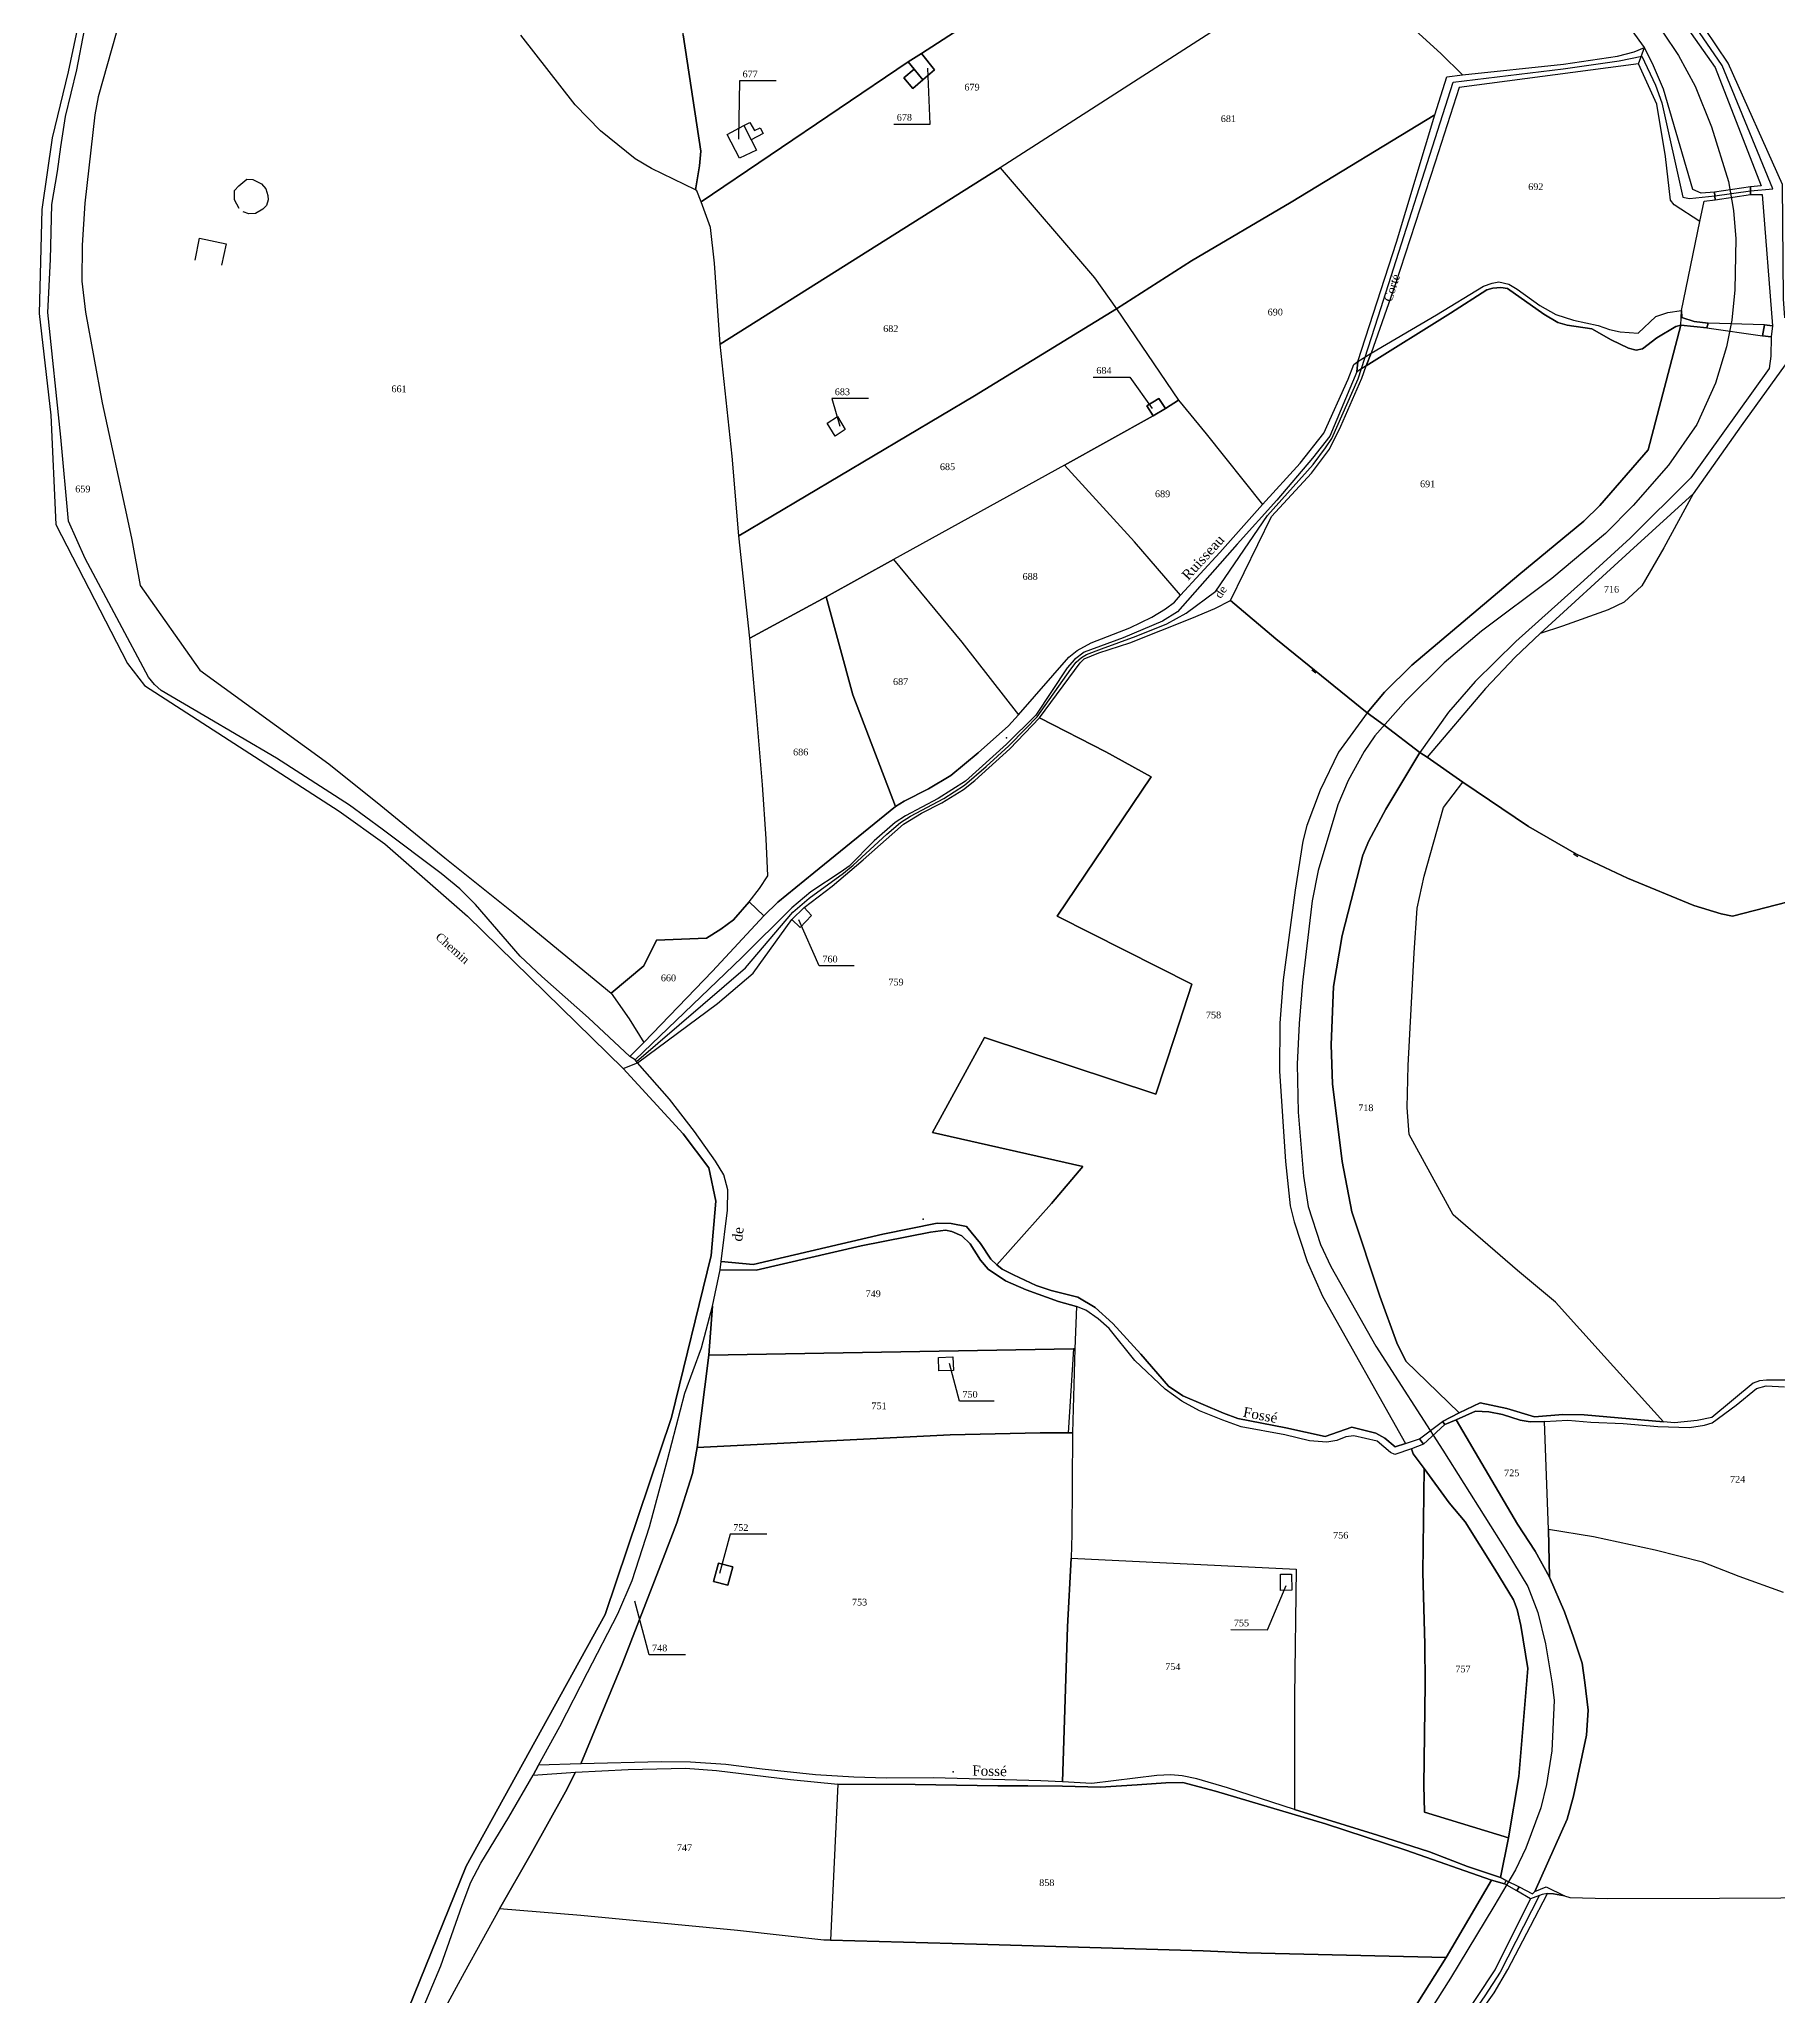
# Model space of a CAD drawing. Extents: x 1206804 to 1210977, y 6152742 to 6157901.
# Drawn here: x 1209004 to 1209522, y 6154469 to 6155052 of the extents above; entities that cross this region are included whole.
import ezdxf

# ---------------------------------------------------------------- set-up
doc = ezdxf.new("R2010")
doc.units = 0
doc.linetypes.add('CONTINU', pattern=[0])
doc.layers.get('0').update_dxf_attribs({"linetype": 'CONTINU'})
for name, color, linetype in [('1FLECHEFL', 7, 'CONTINU'), ('1LIEUDIT', 7, 'CONTINU'), ('1PARCELLE', 7, 'CONTINU'), ('1SUBDSECT', 7, 'CONTINU'), ('1TRONFLUV', 7, 'CONTINU'), ('1TROUPARCELLE', 7, 'CONTINU'), ('1ZONCOMM', 7, 'CONTINU'), ('3BATIDUR', 7, 'CONTINU'), ('3CHEMIN', 7, 'CONTINU'), ('3FISCLINE', 7, 'CONTINUOUS'), ('3FLECHEPAR', 7, 'CONTINU'), ('3MURNONMI', 7, 'CONTINU'), ('3PARCELLETEX', 7, 'CONTINU'), ('3PONT', 7, 'CONTINU'), ('3SNCF', 7, 'CONTINU'), ('3TRONFLUVTEX', 7, 'CONTINU'), ('3ZONCOMMTEX', 7, 'CONTINU')]:
    doc.layers.add(name, color=color, linetype=linetype)
doc.styles.get("Standard").update_dxf_attribs({"font": 'Times New Roman'})

# ---------------------------------------------------------------- blocks, each defined once
blk = doc.blocks.new('FLECHRU1')
blk.add_point((0, 0))
blk = doc.blocks.new('MURNOMI')
blk.add_line((-0.75, 0.5), (0.75, 0.5))

msp = doc.modelspace()

# ---------------------------------------------------------------- linework, layer by layer
at = {"layer": '1LIEUDIT'}
for points in [[(1209018.06, 6155068.5), (1209012.64, 6155042.66), (1209007.85, 6155022.99), (1209004.76, 6155001.64), (1209003.98, 6154970.65), (1209007.49, 6154940.34), (1209008.96, 6154907.77), (1209030.31, 6154866.31), (1209035.33, 6154859.81), (1209093.4, 6154822.3), (1209106.94, 6154812.55), (1209131.62, 6154791.03), (1209178.01, 6154745.6), (1209182.3, 6154747.34), (1209206.16, 6154765), (1209216.77, 6154774), (1209228.31, 6154790.03), (1209231.94, 6154793.58), (1209240.32, 6154799.94), (1209249.53, 6154807.78), (1209261.5, 6154818.48), (1209266.87, 6154821.68), (1209272.97, 6154824.76), (1209279.38, 6154828.74), (1209282.83, 6154831.48), (1209293.2, 6154840.86), (1209302.04, 6154850.11), (1209314.17, 6154866.58), (1209315.36, 6154867.73), (1209319.78, 6154869.53), (1209328.93, 6154872.52), (1209347.48, 6154879.89), (1209354.27, 6154882.7), (1209359.02, 6154885.13), (1209372.52, 6154873.66), (1209399.69, 6154851.68), (1209404.91, 6154857.84), (1209413.03, 6154865.89), (1209444.86, 6154892.78), (1209464.23, 6154908.81), (1209469.06, 6154913.44), (1209483.43, 6154930.02), (1209493.12, 6154967.15), (1209493.34, 6154971.51), (1209498.86, 6154998.04), (1209491.2, 6155003.03), (1209490.1, 6155004.48), (1209488.55, 6155017.46), (1209485.98, 6155033.02), (1209480.56, 6155045.07), (1209480.56, 6155045.07), (1209482.35, 6155049.9), (1209478.68, 6155055.02)], [(1209544.83, 6154800.39), (1209508.6, 6154791.02), (1209505.22, 6154791.69), (1209497.04, 6154794.19), (1209477.26, 6154802.31), (1209462.09, 6154809.53), (1209447.8, 6154817.73), (1209428.17, 6154830.94), (1209417.62, 6154838.41), (1209415.39, 6154839.77), (1209415.39, 6154839.77), (1209404.75, 6154847.93), (1209399.69, 6154851.68), (1209404.91, 6154857.84), (1209413.03, 6154865.89), (1209444.86, 6154892.78), (1209464.23, 6154908.81), (1209469.06, 6154913.44), (1209483.43, 6154930.02), (1209493.12, 6154967.15), (1209493.34, 6154971.51), (1209498.86, 6154998.04), (1209491.2, 6155003.03), (1209490.1, 6155004.48), (1209488.55, 6155017.46), (1209485.98, 6155033.02), (1209480.56, 6155045.07), (1209482.35, 6155049.9), (1209478.68, 6155055.02)], [(1209113.96, 6154465.11), (1209131.2, 6154507.91), (1209172.62, 6154582.86), (1209192.4, 6154641.61), (1209204.18, 6154689.92), (1209205.62, 6154706.04), (1209203.54, 6154715.98), (1209195.87, 6154726.11), (1209178.01, 6154745.6), (1209182.3, 6154747.34), (1209206.16, 6154765), (1209216.77, 6154774), (1209228.31, 6154790.03), (1209231.94, 6154793.58), (1209240.32, 6154799.94), (1209249.53, 6154807.78), (1209261.5, 6154818.48), (1209266.87, 6154821.68), (1209272.97, 6154824.76), (1209279.38, 6154828.74), (1209282.83, 6154831.48), (1209293.2, 6154840.86), (1209302.04, 6154850.11), (1209314.17, 6154866.58), (1209315.36, 6154867.73), (1209319.78, 6154869.53), (1209328.93, 6154872.52), (1209347.48, 6154879.89), (1209354.27, 6154882.7), (1209359.02, 6154885.13), (1209372.52, 6154873.66), (1209399.69, 6154851.68), (1209404.75, 6154847.93), (1209415.39, 6154839.77), (1209415.39, 6154839.77), (1209417.62, 6154838.41), (1209428.17, 6154830.94), (1209447.8, 6154817.73), (1209462.09, 6154809.53), (1209477.26, 6154802.31), (1209497.04, 6154794.19), (1209505.22, 6154791.69), (1209508.6, 6154791.02), (1209544.83, 6154800.39)]]:
    msp.add_lwpolyline(points, dxfattribs=at)
at = {"layer": '1PARCELLE'}
for points in [[(1209199.92, 6155007.23), (1209199.56, 6155007.49), (1209200.71, 6155014.65), (1209201.14, 6155019.08), (1209195.86, 6155053.69), (1209200.44, 6155118.77), (1209202.66, 6155132.6), (1209256.72, 6155133.69), (1209273.68, 6155134.66), (1209293.01, 6155140.88), (1209315.84, 6155148.31), (1209339.88, 6155155.59), (1209357.26, 6155160.99), (1209368.4, 6155135.35), (1209378.05, 6155121.53), (1209335.31, 6155093.47), (1209329.09, 6155089.55), (1209310.37, 6155076.38), (1209266.88, 6155048.2), (1209262.94, 6155045.65), (1209201.2, 6155003.94), (1209199.92, 6155007.23)], [(1209482.35, 6155049.9), (1209478.68, 6155055.02), (1209474.75, 6155060.06), (1209439.34, 6155096.87), (1209411.56, 6155057.71), (1209411.93, 6155057), (1209421.67, 6155048.14), (1209428.1, 6155041.8), (1209458.19, 6155045.01), (1209474.28, 6155047.39), (1209479.3, 6155048.66), (1209482.35, 6155049.9)], [(1209206.94, 6154961.49), (1209205.19, 6154985.62), (1209204, 6154996.28), (1209201.2, 6155003.94), (1209262.94, 6155045.65), (1209264.71, 6155043.46), (1209261.63, 6155040.86), (1209264.35, 6155037.71), (1209267.25, 6155040.26), (1209270.75, 6155043.33), (1209266.88, 6155048.2), (1209310.37, 6155076.38), (1209329.09, 6155089.55), (1209335.31, 6155093.47), (1209358.64, 6155057.97), (1209290.38, 6155014.03), (1209206.94, 6154961.49)], [(1209324.97, 6154972.08), (1209347.4, 6154986.33), (1209377.1, 6155003.87), (1209419.89, 6155029.91), (1209423.42, 6155041.22), (1209428.1, 6155041.8), (1209421.67, 6155048.14), (1209411.93, 6155057), (1209411.56, 6155057.71), (1209401.6, 6155085.21), (1209385.97, 6155075.03), (1209358.64, 6155057.97), (1209290.38, 6155014.03), (1209318.47, 6154981.24), (1209324.97, 6154972.08)], [(1209561.19, 6154996.09), (1209557.05, 6154992.5), (1209538.52, 6154989.84), (1209535.03, 6154988), (1209524.11, 6154969.34), (1209523.74, 6154975.02), (1209523.48, 6155009.1), (1209507.3, 6155045.32), (1209500.35, 6155055.61), (1209519.39, 6155060.75), (1209525.52, 6155062.9), (1209545.12, 6155072.44), (1209548.72, 6155073.72), (1209547.79, 6155070.01), (1209547.52, 6155065.92), (1209552.87, 6155047.8), (1209555.31, 6155039.09), (1209556.88, 6155032.31), (1209557.59, 6155026.95), (1209557.29, 6155010.7), (1209557.64, 6155005.93), (1209558.77, 6155000.73), (1209559.86, 6154997.98), (1209561.19, 6154996.09)], [(1209262.94, 6155045.65), (1209266.88, 6155048.2), (1209270.75, 6155043.33), (1209267.25, 6155040.26), (1209264.35, 6155037.71), (1209261.63, 6155040.86), (1209264.71, 6155043.46), (1209262.94, 6155045.65)], [(1209498.86, 6154998.04), (1209491.2, 6155003.03), (1209490.1, 6155004.48), (1209488.55, 6155017.46), (1209485.98, 6155033.02), (1209480.56, 6155045.07), (1209427.1, 6155037.98), (1209420, 6155015.81), (1209408.06, 6154979.22), (1209400.92, 6154958.81), (1209420.39, 6154970.27), (1209434.38, 6154978.77), (1209436.95, 6154979.66), (1209438.93, 6154980.06), (1209441.95, 6154979.38), (1209444.44, 6154977.93), (1209451.13, 6154973.01), (1209455.95, 6154970.34), (1209461.14, 6154968.63), (1209468.58, 6154967.11), (1209471.92, 6154965.88), (1209475.07, 6154965.17), (1209480.43, 6154964.76), (1209485.75, 6154969.73), (1209489.33, 6154971), (1209493.34, 6154971.51), (1209498.86, 6154998.04)], [(1209217.75, 6155019.31), (1209212.67, 6155017), (1209209.01, 6155024.04), (1209213.96, 6155026.72), (1209215.75, 6155027.6), (1209217.18, 6155025.22), (1209218.84, 6155026.04), (1209219.69, 6155024.32), (1209216.15, 6155022.43), (1209217.75, 6155019.31)], [(1209324.97, 6154972.08), (1209343.52, 6154944.87), (1209351.71, 6154934.8), (1209368.56, 6154913.73), (1209379.69, 6154926.07), (1209386.79, 6154934.96), (1209394.06, 6154951.12), (1209395.76, 6154955.43), (1209396.9, 6154956.35), (1209408.4, 6154991.89), (1209419.89, 6155029.91), (1209377.1, 6155003.87), (1209347.4, 6154986.33), (1209324.97, 6154972.08)], [(1209210.47, 6154928.11), (1209206.94, 6154961.49), (1209290.38, 6155014.03), (1209318.47, 6154981.24), (1209324.97, 6154972.08), (1209282.68, 6154946.08), (1209212.48, 6154904.36), (1209210.47, 6154928.11)], [(1209359.02, 6154885.13), (1209371.15, 6154910.15), (1209383.16, 6154923.02), (1209388.44, 6154930.25), (1209391.84, 6154937.06), (1209398.12, 6154951.41), (1209399.41, 6154955.05), (1209424.56, 6154970.8), (1209435.32, 6154977.68), (1209437.15, 6154978.24), (1209439.52, 6154978.37), (1209441.53, 6154978.08), (1209452.36, 6154970.43), (1209456.56, 6154968.01), (1209459.26, 6154967.16), (1209466.64, 6154966.08), (1209472.39, 6154962.76), (1209477.53, 6154960.3), (1209479.83, 6154959.74), (1209481.75, 6154960.16), (1209485.97, 6154963.45), (1209491.72, 6154966.76), (1209493.12, 6154967.15), (1209483.43, 6154930.02), (1209469.06, 6154913.44), (1209464.23, 6154908.81), (1209444.86, 6154892.78), (1209413.03, 6154865.89), (1209404.91, 6154857.84), (1209399.69, 6154851.68), (1209372.52, 6154873.66), (1209359.02, 6154885.13)], [(1209324.97, 6154972.08), (1209343.52, 6154944.87), (1209339.6, 6154942.38), (1209337.59, 6154945.3), (1209334, 6154943.1), (1209335.9, 6154940.12), (1209309.5, 6154925.49), (1209258.52, 6154897.38), (1209238.46, 6154886.21), (1209215.73, 6154873.84), (1209212.48, 6154904.36), (1209282.68, 6154946.08), (1209324.97, 6154972.08)], [(1209343.52, 6154944.87), (1209351.71, 6154934.8), (1209368.56, 6154913.73), (1209355.83, 6154899.45), (1209344.11, 6154886.66), (1209330.33, 6154902.65), (1209309.5, 6154925.49), (1209335.9, 6154940.12), (1209339.6, 6154942.38), (1209343.52, 6154944.87)], [(1209339.6, 6154942.38), (1209335.9, 6154940.12), (1209334, 6154943.1), (1209337.59, 6154945.3), (1209339.6, 6154942.38)], [(1209244.15, 6154936.04), (1209241.19, 6154934.09), (1209238.82, 6154937.96), (1209241.89, 6154939.97), (1209244.15, 6154936.04)], [(1209344.11, 6154886.66), (1209330.33, 6154902.65), (1209309.5, 6154925.49), (1209258.52, 6154897.38), (1209278.89, 6154872.67), (1209295.83, 6154851), (1209310.77, 6154868.18), (1209313.3, 6154870.19), (1209317.5, 6154872.5), (1209328.97, 6154876.97), (1209335.53, 6154880.13), (1209339.63, 6154882.68), (1209342.27, 6154884.59), (1209344.11, 6154886.66)], [(1209496.86, 6154916.88), (1209488.15, 6154900.85), (1209481.58, 6154889.49), (1209476.26, 6154884.64), (1209471.56, 6154882.36), (1209457.93, 6154877.44), (1209451.21, 6154875.27), (1209477.95, 6154899.71), (1209496.86, 6154916.88)], [(1209259.18, 6154823.67), (1209246.39, 6154856.98), (1209238.46, 6154886.21), (1209258.52, 6154897.38), (1209278.89, 6154872.67), (1209295.83, 6154851), (1209292.8, 6154847.8), (1209283.77, 6154839.69), (1209275.62, 6154832.92), (1209268.97, 6154828.96), (1209261.75, 6154825.27), (1209259.18, 6154823.67)], [(1209219.87, 6154791.12), (1209215.55, 6154795.28), (1209218.62, 6154799.26), (1209221.09, 6154803.09), (1209220.62, 6154814.05), (1209219.49, 6154830.21), (1209217.74, 6154851.59), (1209215.73, 6154873.84), (1209238.46, 6154886.21), (1209246.39, 6154856.98), (1209259.18, 6154823.67), (1209234.84, 6154803.94), (1209224.09, 6154795.25), (1209219.87, 6154791.12)], [(1209359.02, 6154885.13), (1209372.52, 6154873.66), (1209399.69, 6154851.68), (1209391.13, 6154839.94), (1209385.73, 6154828.63), (1209381.7, 6154818.1), (1209380.56, 6154813.34), (1209378.23, 6154798.73), (1209374.67, 6154772.02), (1209373.67, 6154759.16), (1209373.57, 6154744.81), (1209375.32, 6154717.95), (1209376.77, 6154704.65), (1209377.91, 6154699.9), (1209381.79, 6154688.09), (1209386.44, 6154677.75), (1209411.1, 6154633.86), (1209408.09, 6154632.86), (1209404.92, 6154635.44), (1209402.33, 6154636.92), (1209395.14, 6154638.71), (1209387.22, 6154635.93), (1209375.47, 6154638.53), (1209361.17, 6154641.33), (1209356.9, 6154642.88), (1209344.81, 6154648.1), (1209340.52, 6154650.89), (1209332.29, 6154660.45), (1209323.9, 6154669.66), (1209318.6, 6154674.42), (1209313.51, 6154677.47), (1209305.57, 6154679.49), (1209301.09, 6154680.92), (1209294.34, 6154684.12), (1209290.98, 6154685.81), (1209289.31, 6154687.09), (1209305.67, 6154705.41), (1209314.98, 6154716.42), (1209270.21, 6154726.58), (1209285.63, 6154754.82), (1209336.73, 6154737.98), (1209342.35, 6154755.16), (1209347.44, 6154770.79), (1209307.31, 6154791.01), (1209335.35, 6154832.59), (1209321.8, 6154839.99), (1209302.04, 6154850.11), (1209314.17, 6154866.58), (1209315.36, 6154867.73), (1209319.78, 6154869.53), (1209328.93, 6154872.52), (1209347.48, 6154879.89), (1209354.27, 6154882.7), (1209359.02, 6154885.13)], [(1209302.04, 6154850.11), (1209321.8, 6154839.99), (1209335.35, 6154832.59), (1209307.31, 6154791.01), (1209347.44, 6154770.79), (1209342.35, 6154755.16), (1209336.73, 6154737.98), (1209285.63, 6154754.82), (1209270.21, 6154726.58), (1209314.98, 6154716.42), (1209305.67, 6154705.41), (1209289.31, 6154687.09), (1209287.6, 6154688.82), (1209284.52, 6154693.47), (1209280.29, 6154698.53), (1209275.72, 6154699.42), (1209271.61, 6154699.51), (1209255.39, 6154696.2), (1209216.75, 6154687.25), (1209207.25, 6154688.13), (1209209.14, 6154703.42), (1209209.24, 6154709.43), (1209207.96, 6154713.88), (1209205.53, 6154718.03), (1209199.28, 6154726.84), (1209191.79, 6154736.53), (1209182.3, 6154747.34), (1209206.16, 6154765), (1209216.77, 6154774), (1209228.31, 6154790.03), (1209230.74, 6154787.63), (1209234.08, 6154791.18), (1209231.94, 6154793.58), (1209240.32, 6154799.94), (1209249.53, 6154807.78), (1209261.5, 6154818.48), (1209266.87, 6154821.68), (1209272.97, 6154824.76), (1209279.38, 6154828.74), (1209282.83, 6154831.48), (1209293.2, 6154840.86), (1209302.04, 6154850.11)], [(1209415.39, 6154839.77), (1209405.22, 6154822.92), (1209400.16, 6154813.48), (1209398.44, 6154809.16), (1209392.24, 6154785.22), (1209389.62, 6154770.03), (1209389, 6154752.71), (1209389.36, 6154741.05), (1209392.28, 6154717.95), (1209395.09, 6154702.88), (1209403.43, 6154677.75), (1209408.58, 6154663.9), (1209411.21, 6154658.43), (1209427.12, 6154643.03), (1209433.37, 6154645.99), (1209441.28, 6154644.28), (1209449.53, 6154641.83), (1209457.98, 6154642.47), (1209464.39, 6154642.41), (1209488.05, 6154640.28), (1209470.35, 6154659.91), (1209455.86, 6154676), (1209444.46, 6154685.46), (1209425.28, 6154702), (1209412.2, 6154725.91), (1209411.61, 6154734.01), (1209411.93, 6154746.51), (1209413.67, 6154780.08), (1209414.63, 6154793.41), (1209416.73, 6154802.95), (1209422.42, 6154823.46), (1209428.17, 6154830.94), (1209417.62, 6154838.41), (1209415.39, 6154839.77)], [(1209174.47, 6154768.03), (1209179.83, 6154760.42), (1209184.12, 6154753.39), (1209204.63, 6154774.64), (1209219.87, 6154791.12), (1209215.55, 6154795.28), (1209210.89, 6154789.96), (1209207.15, 6154787.2), (1209202.84, 6154784.5), (1209187.96, 6154783.87), (1209184.18, 6154776.18), (1209174.47, 6154768.03)], [(1209228.31, 6154790.03), (1209230.74, 6154787.63), (1209234.08, 6154791.18), (1209231.94, 6154793.58), (1209228.31, 6154790.03)], [(1209313.09, 6154674.71), (1209312.55, 6154662.1), (1209312.15, 6154662.1), (1209203.57, 6154660.19), (1209204.63, 6154674.76), (1209206.87, 6154685.65), (1209217.61, 6154685.53), (1209248.89, 6154692.72), (1209269.61, 6154696.85), (1209274.08, 6154697.46), (1209275.93, 6154697.07), (1209278.89, 6154695.78), (1209281.42, 6154693.39), (1209284.53, 6154688.53), (1209286.75, 6154685.84), (1209291.95, 6154682.33), (1209298.1, 6154679.65), (1209307.74, 6154676.16), (1209313.09, 6154674.71)], [(1209203.57, 6154660.19), (1209200.04, 6154632.64), (1209198.63, 6154624.87), (1209193.99, 6154610.23), (1209189.92, 6154599.55), (1209177.66, 6154568.1), (1209165.34, 6154538.33), (1209152.74, 6154537.99), (1209159.14, 6154549.54), (1209167.42, 6154565.59), (1209176.39, 6154583.08), (1209180.64, 6154592.97), (1209185.82, 6154609.02), (1209191.17, 6154628.99), (1209196.34, 6154648.87), (1209201.36, 6154662.39), (1209204.63, 6154674.76), (1209203.57, 6154660.19)], [(1209439.44, 6154504.48), (1209441.79, 6154516.32), (1209416.78, 6154523.95), (1209416.54, 6154531.98), (1209416.99, 6154562.1), (1209416.91, 6154574.03), (1209416.28, 6154595.43), (1209416.65, 6154626.38), (1209413.4, 6154630.73), (1209412.94, 6154632.23), (1209407.91, 6154630.58), (1209406.63, 6154631.2), (1209402.71, 6154634.55), (1209395.73, 6154636.18), (1209393.32, 6154635.84), (1209390.68, 6154634.73), (1209387.71, 6154634.27), (1209382.51, 6154634.69), (1209375.18, 6154636.45), (1209362.15, 6154638.85), (1209356.65, 6154640.77), (1209349.73, 6154643.58), (1209344.45, 6154646.46), (1209339.54, 6154650.01), (1209330.51, 6154658.56), (1209322.79, 6154668.09), (1209319.53, 6154670.97), (1209315.91, 6154673.6), (1209313.09, 6154674.71), (1209312.55, 6154662.1), (1209311.88, 6154637.06), (1209311.68, 6154606.83), (1209311.48, 6154599.65), (1209378.53, 6154596.37), (1209378.05, 6154558.47), (1209378.03, 6154524.79), (1209402.79, 6154517.1), (1209418.32, 6154512.12), (1209429.6, 6154507.74), (1209439.44, 6154504.48)], [(1209203.57, 6154660.19), (1209312.15, 6154662.1), (1209312.55, 6154662.1), (1209311.88, 6154637.06), (1209310.6, 6154637.06), (1209302.3, 6154637.02), (1209275.49, 6154636.46), (1209200.04, 6154632.64), (1209203.57, 6154660.19)], [(1209276.45, 6154655.62), (1209272.1, 6154655.55), (1209271.98, 6154659.52), (1209276.22, 6154659.65), (1209276.45, 6154655.62)], [(1209426.23, 6154640.9), (1209444.49, 6154609.76), (1209449.79, 6154601.78), (1209454.07, 6154593.99), (1209453.7, 6154608.25), (1209452.52, 6154640.39), (1209448.23, 6154640.32), (1209445.33, 6154640.81), (1209439.99, 6154642.5), (1209435.98, 6154643.32), (1209432.03, 6154643.48), (1209426.23, 6154640.9)], [(1209302.41, 6154533.3), (1209270.36, 6154534.19), (1209256.51, 6154534.13), (1209246.77, 6154534.35), (1209235.3, 6154535.06), (1209219.42, 6154536.75), (1209208.6, 6154538.13), (1209198.09, 6154538.88), (1209189.36, 6154538.92), (1209165.34, 6154538.33), (1209177.66, 6154568.1), (1209189.92, 6154599.55), (1209193.99, 6154610.23), (1209198.63, 6154624.87), (1209200.04, 6154632.64), (1209275.49, 6154636.46), (1209302.3, 6154637.02), (1209310.6, 6154637.06), (1209311.88, 6154637.06), (1209311.68, 6154606.83), (1209311.48, 6154599.65), (1209310.42, 6154579.24), (1209308.95, 6154532.98), (1209302.41, 6154533.3)], [(1209441.79, 6154516.32), (1209444.92, 6154534.6), (1209447.61, 6154566.74), (1209445.51, 6154579.63), (1209444.37, 6154584.42), (1209443.34, 6154587.21), (1209437.77, 6154596.38), (1209428.87, 6154610.5), (1209424.12, 6154616.21), (1209416.65, 6154626.38), (1209416.28, 6154595.43), (1209416.91, 6154574.03), (1209416.99, 6154562.1), (1209416.54, 6154531.98), (1209416.78, 6154523.95), (1209441.79, 6154516.32)], [(1209206.43, 6154598.19), (1209204.89, 6154592.76), (1209209.24, 6154591.65), (1209210.64, 6154597.11), (1209206.43, 6154598.19)], [(1209358.06, 6154531.2), (1209348.96, 6154533.86), (1209344.55, 6154534.82), (1209341.24, 6154535.12), (1209336.98, 6154534.93), (1209317.7, 6154532.55), (1209308.95, 6154532.98), (1209310.42, 6154579.24), (1209311.48, 6154599.65), (1209378.53, 6154596.37), (1209378.05, 6154558.47), (1209378.03, 6154524.79), (1209358.06, 6154531.2)], [(1209377.22, 6154590.12), (1209373.9, 6154590.08), (1209373.92, 6154594.94), (1209377.19, 6154594.95), (1209377.22, 6154590.12)], [(1209141.2, 6154495.15), (1209150.58, 6154511.6), (1209160.8, 6154530.04), (1209163.78, 6154535.86), (1209179.51, 6154536.72), (1209196.55, 6154537.13), (1209205.83, 6154536.39), (1209227.82, 6154533.69), (1209241.99, 6154532.29), (1209239.78, 6154485.8), (1209237.84, 6154485.78), (1209212.09, 6154488.73), (1209165.38, 6154493.16), (1209141.2, 6154495.15)], [(1209423.2, 6154480.68), (1209436.74, 6154503.7), (1209411.23, 6154512.63), (1209387.3, 6154520.52), (1209354.53, 6154530.23), (1209344.74, 6154532.76), (1209339.75, 6154532.71), (1209331.15, 6154532.14), (1209320.21, 6154531.39), (1209308.96, 6154531.72), (1209298.62, 6154531.86), (1209289.61, 6154531.79), (1209265.01, 6154532.25), (1209241.99, 6154532.29), (1209239.78, 6154485.8), (1209283.31, 6154484.6), (1209350.88, 6154482.64), (1209363.8, 6154482.04), (1209423.2, 6154480.68)], [(1209390.24, 6154431.72), (1209395.56, 6154439.52), (1209403.06, 6154449.48), (1209409.78, 6154459.17), (1209423.2, 6154480.68), (1209363.8, 6154482.04), (1209350.88, 6154482.64), (1209283.31, 6154484.6), (1209239.78, 6154485.8), (1209237.84, 6154485.78), (1209212.09, 6154488.73), (1209165.38, 6154493.16), (1209141.2, 6154495.15), (1209130.67, 6154476.09), (1209116.69, 6154450.58), (1209231.31, 6154443.34), (1209247.31, 6154442.85), (1209282.32, 6154440.69), (1209331.77, 6154437.91), (1209368.94, 6154435.24), (1209373.06, 6154434.85), (1209390.24, 6154431.72)]]:
    msp.add_lwpolyline(points, close=True, dxfattribs=at)
for points in [[(1209031.02, 6155068.76), (1209021.52, 6155035.22), (1209020.55, 6155029.89), (1209017.55, 6155003.58), (1209016.78, 6154991.06), (1209016.69, 6154980.32), (1209017.81, 6154971.08), (1209022.77, 6154944.06), (1209030, 6154910.6), (1209031.59, 6154903.16), (1209034.05, 6154889.58), (1209051.86, 6154864.32), (1209090.27, 6154836.42), (1209105.8, 6154824.03), (1209124.9, 6154808.4), (1209145.27, 6154792.14), (1209174.47, 6154768.03), (1209179.83, 6154760.42), (1209184.12, 6154753.39), (1209180.01, 6154749.16), (1209167.63, 6154760.68), (1209153.8, 6154773.01), (1209147.32, 6154779.13), (1209133.99, 6154794.52), (1209129.31, 6154799.13), (1209123.75, 6154803.72), (1209106.17, 6154816.98), (1209096.44, 6154824.16), (1209074.67, 6154838.16), (1209053.05, 6154850.86), (1209040.37, 6154858.25), (1209038.32, 6154860.04), (1209036.52, 6154862.31), (1209017.64, 6154897.59), (1209012.73, 6154908.76), (1209010.46, 6154933.8), (1209006.55, 6154970.97), (1209007.34, 6154986.74), (1209007.74, 6155003.1), (1209009.42, 6155012.99), (1209010.4, 6155020.3), (1209011.87, 6155029.33), (1209015.19, 6155043.29), (1209019.73, 6155067.19)], [(1209031.02, 6155068.76), (1209021.52, 6155035.22), (1209020.55, 6155029.89), (1209017.55, 6155003.58), (1209016.78, 6154991.06), (1209016.69, 6154980.32), (1209017.81, 6154971.08), (1209022.77, 6154944.06), (1209030, 6154910.6), (1209031.59, 6154903.16), (1209034.05, 6154889.58), (1209051.86, 6154864.32), (1209090.27, 6154836.42), (1209105.8, 6154824.03), (1209124.9, 6154808.4), (1209145.27, 6154792.14), (1209174.47, 6154768.03), (1209184.18, 6154776.18), (1209187.96, 6154783.87), (1209202.84, 6154784.5), (1209207.15, 6154787.2), (1209210.89, 6154789.96), (1209215.55, 6154795.28), (1209218.62, 6154799.26), (1209221.09, 6154803.09), (1209220.62, 6154814.05), (1209219.49, 6154830.21), (1209217.74, 6154851.59), (1209215.73, 6154873.84), (1209212.48, 6154904.36), (1209210.47, 6154928.11), (1209206.94, 6154961.49), (1209205.19, 6154985.62), (1209204, 6154996.28), (1209201.2, 6155003.94), (1209199.92, 6155007.23), (1209199.56, 6155007.49), (1209186.46, 6155013.87), (1209181.54, 6155016.71), (1209171.21, 6155025.13), (1209163.65, 6155032.82), (1209147.49, 6155053.64)], [(1209484.32, 6155071.07), (1209503.42, 6155043.99), (1209517.07, 6155008.69), (1209513.89, 6155008.39), (1209513.93, 6155006.08), (1209517.39, 6155006.12), (1209520.44, 6154966.99), (1209518.08, 6154967.26), (1209517.47, 6154964.05), (1209520.1, 6154963.69), (1209520.02, 6154957.97), (1209519.5, 6154954.3), (1209496.13, 6154921.69), (1209478.11, 6154903.67), (1209464.29, 6154891.05), (1209443.98, 6154872.9), (1209431.92, 6154861.02), (1209423.96, 6154851.82), (1209415.39, 6154839.77), (1209404.75, 6154847.93), (1209399.69, 6154851.68), (1209404.91, 6154857.84), (1209413.03, 6154865.89), (1209444.86, 6154892.78), (1209464.23, 6154908.81), (1209469.06, 6154913.44), (1209483.43, 6154930.02), (1209493.12, 6154967.15), (1209500.94, 6154966.42), (1209501.28, 6154967.76), (1209497.16, 6154968.29), (1209493.5, 6154969.45), (1209493.34, 6154971.51), (1209498.86, 6154998.04), (1209500.15, 6155004.14), (1209503.35, 6155004.52), (1209503.21, 6155006.82), (1209499.26, 6155006.56), (1209496.73, 6155007.62), (1209488.05, 6155037.52), (1209485.02, 6155044.44), (1209482.35, 6155049.9), (1209478.68, 6155055.02)], [(1209195.86, 6155053.69), (1209201.14, 6155019.08), (1209200.71, 6155014.65), (1209199.56, 6155007.49), (1209199.56, 6155007.49), (1209186.46, 6155013.87), (1209181.54, 6155016.71), (1209171.21, 6155025.13), (1209163.65, 6155032.82), (1209147.49, 6155053.64)], [(1209524.24, 6154955.38), (1209511.12, 6154937.17), (1209496.86, 6154916.88), (1209488.15, 6154900.85), (1209481.58, 6154889.49), (1209476.26, 6154884.64), (1209471.56, 6154882.36), (1209457.93, 6154877.44), (1209451.21, 6154875.27), (1209443.85, 6154868.18), (1209434.97, 6154858.89), (1209417.62, 6154838.41), (1209428.17, 6154830.94), (1209447.8, 6154817.73), (1209462.09, 6154809.53), (1209477.26, 6154802.31), (1209497.04, 6154794.19), (1209505.22, 6154791.69), (1209508.6, 6154791.02), (1209544.83, 6154800.39)], [(1209427.08, 6154460.77), (1209437.88, 6154476.98), (1209448.38, 6154498.16), (1209444.29, 6154500.55), (1209444.99, 6154501.72), (1209448.94, 6154499.59), (1209449.62, 6154500.35), (1209459.33, 6154521.87), (1209461.15, 6154528.69), (1209465.02, 6154546.89), (1209465.55, 6154554.4), (1209464.58, 6154562.66), (1209463.72, 6154568.33), (1209461.18, 6154576.12), (1209458.5, 6154583.65), (1209454.07, 6154593.99), (1209449.79, 6154601.78), (1209444.49, 6154609.76), (1209426.23, 6154640.9), (1209422.84, 6154639.49), (1209422.18, 6154640.39), (1209427.12, 6154643.03), (1209411.21, 6154658.43), (1209408.58, 6154663.9), (1209403.43, 6154677.75), (1209395.09, 6154702.88), (1209392.28, 6154717.95), (1209389.36, 6154741.05), (1209389, 6154752.71), (1209389.62, 6154770.03), (1209392.24, 6154785.22), (1209398.44, 6154809.16), (1209400.16, 6154813.48), (1209405.22, 6154822.92), (1209415.39, 6154839.77), (1209404.75, 6154847.93), (1209399.69, 6154851.68), (1209399.69, 6154851.68), (1209391.13, 6154839.94), (1209385.73, 6154828.63), (1209381.7, 6154818.1), (1209380.56, 6154813.34), (1209378.23, 6154798.73), (1209374.67, 6154772.02), (1209373.67, 6154759.16), (1209373.57, 6154744.81), (1209375.32, 6154717.95), (1209376.77, 6154704.65), (1209377.91, 6154699.9), (1209381.79, 6154688.09), (1209386.44, 6154677.75), (1209411.1, 6154633.86), (1209415.29, 6154635.25), (1209416.44, 6154633.62), (1209412.94, 6154632.23), (1209413.4, 6154630.73), (1209416.65, 6154626.38), (1209424.12, 6154616.21), (1209428.87, 6154610.5), (1209437.77, 6154596.38), (1209443.34, 6154587.21), (1209444.37, 6154584.42), (1209445.51, 6154579.63), (1209447.61, 6154566.74), (1209444.92, 6154534.6), (1209441.79, 6154516.32), (1209439.44, 6154504.48), (1209441.12, 6154503.62), (1209440.59, 6154502.57), (1209436.74, 6154503.7), (1209423.2, 6154480.68), (1209409.78, 6154459.17)], [(1209525, 6154652.69), (1209518.66, 6154652.75), (1209516.64, 6154652.52), (1209514.7, 6154651.88), (1209502.43, 6154641.6), (1209498.04, 6154640.71), (1209491.3, 6154640.03), (1209488.05, 6154640.28), (1209470.35, 6154659.91), (1209455.86, 6154676), (1209444.46, 6154685.46), (1209425.28, 6154702), (1209412.2, 6154725.91), (1209411.61, 6154734.01), (1209411.93, 6154746.51), (1209413.67, 6154780.08), (1209414.63, 6154793.41), (1209416.73, 6154802.95), (1209422.42, 6154823.46), (1209428.17, 6154830.94), (1209428.17, 6154830.94), (1209447.8, 6154817.73), (1209462.09, 6154809.53), (1209477.26, 6154802.31), (1209497.04, 6154794.19), (1209505.22, 6154791.69), (1209508.6, 6154791.02), (1209544.83, 6154800.39)], [(1209523.77, 6154589.42), (1209510.55, 6154594.19), (1209499.66, 6154598.44), (1209485.53, 6154602.08), (1209467.17, 6154606.04), (1209453.7, 6154608.25), (1209452.52, 6154640.39), (1209459.46, 6154640.76), (1209466.32, 6154640.2), (1209475.95, 6154639.84), (1209486.34, 6154638.95), (1209495.73, 6154638.59), (1209500.24, 6154639.32), (1209502.47, 6154640.04), (1209509.67, 6154645.3), (1209515.73, 6154650.25), (1209518.61, 6154651.01), (1209524.05, 6154650.77)], [(1209523.77, 6154589.42), (1209510.55, 6154594.19), (1209499.66, 6154598.44), (1209485.53, 6154602.08), (1209467.17, 6154606.04), (1209453.7, 6154608.25), (1209454.07, 6154593.99), (1209454.07, 6154593.99), (1209458.5, 6154583.65), (1209461.18, 6154576.12), (1209463.72, 6154568.33), (1209464.58, 6154562.66), (1209465.55, 6154554.4), (1209465.02, 6154546.89), (1209461.15, 6154528.69), (1209459.33, 6154521.87), (1209449.62, 6154500.35), (1209452.99, 6154501.69), (1209458.49, 6154499.02), (1209460.1, 6154498.54), (1209471.39, 6154498.27), (1209504.67, 6154498.35), (1209559.46, 6154498.64)], [(1209117.59, 6154463.79), (1209123.68, 6154478.21), (1209130.01, 6154496.26), (1209132.64, 6154503.1), (1209135.57, 6154508.76), (1209143.98, 6154522.48), (1209151.23, 6154535), (1209163.78, 6154535.86), (1209160.8, 6154530.04), (1209150.58, 6154511.6), (1209141.2, 6154495.15), (1209130.67, 6154476.09), (1209116.69, 6154450.58)], [(1209431.54, 6154461.78), (1209437.5, 6154470.16), (1209441.58, 6154477.03), (1209448.4, 6154489.97), (1209453.48, 6154499.7), (1209455.23, 6154499.62), (1209458.49, 6154499.02), (1209458.49, 6154499.02), (1209460.1, 6154498.54), (1209471.39, 6154498.27), (1209504.67, 6154498.35), (1209559.46, 6154498.64)]]:
    msp.add_lwpolyline(points, dxfattribs=at)
at = {"layer": '1SUBDSECT'}
msp.add_lwpolyline([(1209018.06, 6155068.5), (1209012.64, 6155042.66), (1209007.85, 6155022.99), (1209004.76, 6155001.64), (1209003.98, 6154970.65), (1209007.49, 6154940.34), (1209008.96, 6154907.77), (1209030.31, 6154866.31), (1209035.33, 6154859.81), (1209093.4, 6154822.3), (1209106.94, 6154812.55), (1209131.62, 6154791.03), (1209178.01, 6154745.6), (1209195.87, 6154726.11), (1209203.54, 6154715.98), (1209205.62, 6154706.04), (1209204.18, 6154689.92), (1209192.4, 6154641.61), (1209172.62, 6154582.86), (1209131.2, 6154507.91), (1209113.96, 6154465.11)], dxfattribs=at)
at = {"layer": '1TRONFLUV'}
for points in [[(1209018.06, 6155068.5), (1209012.64, 6155042.66), (1209007.85, 6155022.99), (1209004.76, 6155001.64), (1209003.98, 6154970.65), (1209007.49, 6154940.34), (1209008.96, 6154907.77), (1209030.31, 6154866.31), (1209035.33, 6154859.81), (1209093.4, 6154822.3), (1209106.94, 6154812.55), (1209131.62, 6154791.03), (1209178.01, 6154745.6), (1209195.87, 6154726.11), (1209203.54, 6154715.98), (1209205.62, 6154706.04), (1209204.18, 6154689.92), (1209192.4, 6154641.61), (1209172.62, 6154582.86), (1209131.2, 6154507.91), (1209113.96, 6154465.11)], [(1209117.59, 6154463.79), (1209123.68, 6154478.21), (1209130.01, 6154496.26), (1209132.64, 6154503.1), (1209135.57, 6154508.76), (1209143.98, 6154522.48), (1209151.23, 6154535), (1209152.74, 6154537.99), (1209159.14, 6154549.54), (1209167.42, 6154565.59), (1209176.39, 6154583.08), (1209180.64, 6154592.97), (1209185.82, 6154609.02), (1209191.17, 6154628.99), (1209196.34, 6154648.87), (1209201.36, 6154662.39), (1209204.63, 6154674.76), (1209206.87, 6154685.65), (1209207.25, 6154688.13), (1209209.14, 6154703.42), (1209209.24, 6154709.43), (1209207.96, 6154713.88), (1209205.53, 6154718.03), (1209199.28, 6154726.84), (1209191.79, 6154736.53), (1209182.3, 6154747.34), (1209181.6, 6154748.23), (1209181.6, 6154748.23), (1209180.01, 6154749.16), (1209167.63, 6154760.68), (1209153.8, 6154773.01), (1209147.32, 6154779.13), (1209133.99, 6154794.52), (1209129.31, 6154799.13), (1209123.75, 6154803.72), (1209106.17, 6154816.98), (1209096.44, 6154824.16), (1209074.67, 6154838.16), (1209053.05, 6154850.86), (1209040.37, 6154858.25), (1209038.32, 6154860.04), (1209036.52, 6154862.31), (1209017.64, 6154897.59), (1209012.73, 6154908.76), (1209010.46, 6154933.8), (1209006.55, 6154970.97), (1209007.34, 6154986.74), (1209007.74, 6155003.1), (1209009.42, 6155012.99), (1209010.4, 6155020.3), (1209011.87, 6155029.33), (1209015.19, 6155043.29), (1209019.73, 6155067.19)], [(1209525, 6154652.69), (1209518.66, 6154652.75), (1209516.64, 6154652.52), (1209514.7, 6154651.88), (1209502.43, 6154641.6), (1209498.04, 6154640.71), (1209491.3, 6154640.03), (1209488.05, 6154640.28), (1209464.39, 6154642.41), (1209457.98, 6154642.47), (1209449.53, 6154641.83), (1209441.28, 6154644.28), (1209433.37, 6154645.99), (1209427.12, 6154643.03), (1209422.18, 6154640.39), (1209422.84, 6154639.49), (1209422.84, 6154639.49), (1209426.23, 6154640.9), (1209432.03, 6154643.48), (1209435.98, 6154643.32), (1209439.99, 6154642.5), (1209445.33, 6154640.81), (1209448.23, 6154640.32), (1209452.52, 6154640.39), (1209459.46, 6154640.76), (1209466.32, 6154640.2), (1209475.95, 6154639.84), (1209486.34, 6154638.95), (1209495.73, 6154638.59), (1209500.24, 6154639.32), (1209502.47, 6154640.04), (1209509.67, 6154645.3), (1209515.73, 6154650.25), (1209518.61, 6154651.01), (1209524.05, 6154650.77)]]:
    msp.add_lwpolyline(points, dxfattribs=at)
for points in [[(1209493.34, 6154971.51), (1209493.5, 6154969.45), (1209497.16, 6154968.29), (1209501.28, 6154967.76), (1209500.94, 6154966.42), (1209493.12, 6154967.15), (1209491.72, 6154966.76), (1209485.97, 6154963.45), (1209481.75, 6154960.16), (1209479.83, 6154959.74), (1209477.53, 6154960.3), (1209472.39, 6154962.76), (1209466.64, 6154966.08), (1209459.26, 6154967.16), (1209456.56, 6154968.01), (1209452.36, 6154970.43), (1209441.53, 6154978.08), (1209439.52, 6154978.37), (1209437.15, 6154978.24), (1209435.32, 6154977.68), (1209424.56, 6154970.8), (1209399.41, 6154955.05), (1209400.92, 6154958.81), (1209420.39, 6154970.27), (1209434.38, 6154978.77), (1209436.95, 6154979.66), (1209438.93, 6154980.06), (1209441.95, 6154979.38), (1209444.44, 6154977.93), (1209451.13, 6154973.01), (1209455.95, 6154970.34), (1209461.14, 6154968.63), (1209468.58, 6154967.11), (1209471.92, 6154965.88), (1209475.07, 6154965.17), (1209480.43, 6154964.76), (1209485.75, 6154969.73), (1209489.33, 6154971), (1209493.34, 6154971.51)], [(1209517.47, 6154964.05), (1209518.08, 6154967.26), (1209520.44, 6154966.99), (1209520.1, 6154963.69), (1209517.47, 6154964.05)], [(1209181.6, 6154748.23), (1209180.01, 6154749.16), (1209184.12, 6154753.39), (1209204.63, 6154774.64), (1209219.87, 6154791.12), (1209224.09, 6154795.25), (1209234.84, 6154803.94), (1209259.18, 6154823.67), (1209261.75, 6154825.27), (1209268.97, 6154828.96), (1209275.62, 6154832.92), (1209283.77, 6154839.69), (1209292.8, 6154847.8), (1209295.83, 6154851), (1209310.77, 6154868.18), (1209313.3, 6154870.19), (1209317.5, 6154872.5), (1209328.97, 6154876.97), (1209335.53, 6154880.13), (1209339.63, 6154882.68), (1209342.27, 6154884.59), (1209344.11, 6154886.66), (1209355.83, 6154899.45), (1209368.56, 6154913.73), (1209379.69, 6154926.07), (1209386.79, 6154934.96), (1209394.06, 6154951.12), (1209395.76, 6154955.43), (1209396.9, 6154956.35), (1209396.6, 6154953.29), (1209388.56, 6154934.06), (1209383.43, 6154927.53), (1209372.76, 6154915.01), (1209360.97, 6154901.91), (1209343.21, 6154881.78), (1209338.68, 6154878.91), (1209327, 6154874), (1209315.42, 6154869.72), (1209312.46, 6154867.56), (1209310.35, 6154865.05), (1209300.97, 6154850.97), (1209292.27, 6154842.25), (1209280.03, 6154831.31), (1209271.89, 6154826.06), (1209262.11, 6154820.94), (1209259.07, 6154818.91), (1209252.79, 6154813.49), (1209245.31, 6154805.98), (1209242.92, 6154804.26), (1209233.95, 6154798.3), (1209228.26, 6154793.55), (1209213.39, 6154778.67), (1209181.6, 6154748.23)], [(1209207.25, 6154688.13), (1209216.75, 6154687.25), (1209255.39, 6154696.2), (1209271.61, 6154699.51), (1209275.72, 6154699.42), (1209280.29, 6154698.53), (1209284.52, 6154693.47), (1209287.6, 6154688.82), (1209289.31, 6154687.09), (1209290.98, 6154685.81), (1209294.34, 6154684.12), (1209301.09, 6154680.92), (1209305.57, 6154679.49), (1209313.51, 6154677.47), (1209318.6, 6154674.42), (1209323.9, 6154669.66), (1209332.29, 6154660.45), (1209340.52, 6154650.89), (1209344.81, 6154648.1), (1209356.9, 6154642.88), (1209361.17, 6154641.33), (1209375.47, 6154638.53), (1209387.22, 6154635.93), (1209395.14, 6154638.71), (1209402.33, 6154636.92), (1209404.92, 6154635.44), (1209408.09, 6154632.86), (1209411.1, 6154633.86), (1209415.29, 6154635.25), (1209416.44, 6154633.62), (1209412.94, 6154632.23), (1209407.91, 6154630.58), (1209406.63, 6154631.2), (1209402.71, 6154634.55), (1209395.73, 6154636.18), (1209393.32, 6154635.84), (1209390.68, 6154634.73), (1209387.71, 6154634.27), (1209382.51, 6154634.69), (1209375.18, 6154636.45), (1209362.15, 6154638.85), (1209356.65, 6154640.77), (1209349.73, 6154643.58), (1209344.45, 6154646.46), (1209339.54, 6154650.01), (1209330.51, 6154658.56), (1209322.79, 6154668.09), (1209319.53, 6154670.97), (1209315.91, 6154673.6), (1209313.09, 6154674.71), (1209307.74, 6154676.16), (1209298.1, 6154679.65), (1209291.95, 6154682.33), (1209286.75, 6154685.84), (1209284.53, 6154688.53), (1209281.42, 6154693.39), (1209278.89, 6154695.78), (1209275.93, 6154697.07), (1209274.08, 6154697.46), (1209269.61, 6154696.85), (1209248.89, 6154692.72), (1209217.61, 6154685.53), (1209206.87, 6154685.65), (1209207.25, 6154688.13)], [(1209152.74, 6154537.99), (1209151.23, 6154535), (1209163.78, 6154535.86), (1209179.51, 6154536.72), (1209196.55, 6154537.13), (1209205.83, 6154536.39), (1209227.82, 6154533.69), (1209241.99, 6154532.29), (1209265.01, 6154532.25), (1209289.61, 6154531.79), (1209298.62, 6154531.86), (1209308.96, 6154531.72), (1209320.21, 6154531.39), (1209331.15, 6154532.14), (1209339.75, 6154532.71), (1209344.74, 6154532.76), (1209354.53, 6154530.23), (1209387.3, 6154520.52), (1209411.23, 6154512.63), (1209436.74, 6154503.7), (1209440.59, 6154502.57), (1209441.12, 6154503.62), (1209439.44, 6154504.48), (1209429.6, 6154507.74), (1209418.32, 6154512.12), (1209402.79, 6154517.1), (1209378.03, 6154524.79), (1209358.06, 6154531.2), (1209348.96, 6154533.86), (1209344.55, 6154534.82), (1209341.24, 6154535.12), (1209336.98, 6154534.93), (1209317.7, 6154532.55), (1209308.95, 6154532.98), (1209302.41, 6154533.3), (1209270.36, 6154534.19), (1209256.51, 6154534.13), (1209246.77, 6154534.35), (1209235.3, 6154535.06), (1209219.42, 6154536.75), (1209208.6, 6154538.13), (1209198.09, 6154538.88), (1209189.36, 6154538.92), (1209165.34, 6154538.33), (1209152.74, 6154537.99)], [(1209453.48, 6154499.7), (1209451.88, 6154499.39), (1209448.38, 6154498.16), (1209444.29, 6154500.55), (1209444.99, 6154501.72), (1209448.94, 6154499.59), (1209449.62, 6154500.35), (1209452.99, 6154501.69), (1209458.49, 6154499.02), (1209455.23, 6154499.62), (1209453.48, 6154499.7)]]:
    msp.add_lwpolyline(points, close=True, dxfattribs=at)
at = {"layer": '1TROUPARCELLE'}
for points in [[(1209209.01, 6155024.04), (1209213.96, 6155026.72), (1209215.75, 6155027.6), (1209217.18, 6155025.22), (1209218.84, 6155026.04), (1209219.69, 6155024.32), (1209216.15, 6155022.43), (1209217.75, 6155019.31), (1209212.67, 6155017), (1209209.01, 6155024.04)], [(1209238.82, 6154937.96), (1209241.89, 6154939.97), (1209244.15, 6154936.04), (1209241.19, 6154934.09), (1209238.82, 6154937.96)], [(1209271.98, 6154659.52), (1209276.22, 6154659.65), (1209276.45, 6154655.62), (1209272.1, 6154655.55), (1209271.98, 6154659.52)], [(1209204.89, 6154592.76), (1209206.43, 6154598.19), (1209210.64, 6154597.11), (1209209.24, 6154591.65), (1209204.89, 6154592.76)], [(1209373.92, 6154594.94), (1209377.19, 6154594.95), (1209377.22, 6154590.12), (1209373.9, 6154590.08), (1209373.92, 6154594.94)]]:
    msp.add_lwpolyline(points, close=True, dxfattribs=at)
at = {"layer": '1ZONCOMM'}
for points in [[(1209181.98, 6154747.75), (1209214.48, 6154775.65), (1209228.6, 6154792.26), (1209233.4, 6154796.37), (1209243.61, 6154803.83), (1209246.5, 6154806.19), (1209256.58, 6154815.51), (1209260.62, 6154818.95), (1209263.63, 6154820.85), (1209273.51, 6154826.12), (1209279.68, 6154830.11), (1209286.12, 6154835.64), (1209292.92, 6154841.75), (1209297.85, 6154846.86), (1209301.39, 6154850.44), (1209311.39, 6154864.68), (1209313.01, 6154866.75), (1209314.56, 6154868.14), (1209316.04, 6154869.05), (1209320.55, 6154870.67), (1209330.85, 6154874.45), (1209340.01, 6154878.21), (1209345.74, 6154881.37), (1209354.63, 6154887.87), (1209370.05, 6154910.41), (1209383.57, 6154925.65), (1209387.32, 6154930.6), (1209389.15, 6154933.36), (1209396.99, 6154951.19), (1209402.96, 6154969.62), (1209425.31, 6155039.62), (1209458.07, 6155043.63), (1209474.75, 6155045.92), (1209481.54, 6155047.37), (1209485.6, 6155038.68), (1209487.52, 6155033.42), (1209493.73, 6155005.33), (1209495.72, 6155004.94), (1209503.28, 6155005.7), (1209513.9, 6155007.23), (1209520.63, 6155007.77), (1209505.44, 6155044.61), (1209495.43, 6155059.2)], [(1209131.62, 6154791.03), (1209178.01, 6154745.6)], [(1209450.95, 6154499.07), (1209439.34, 6154476.32), (1209434.78, 6154469.2), (1209423.15, 6154452.46)]]:
    msp.add_lwpolyline(points, dxfattribs=at)
at = {"layer": '3BATIDUR'}
for points in [[(1209267.25, 6155040.26), (1209264.35, 6155037.71), (1209261.63, 6155040.86), (1209264.71, 6155043.46), (1209267.25, 6155040.26)], [(1209267.25, 6155040.26), (1209264.71, 6155043.46), (1209262.94, 6155045.65), (1209266.88, 6155048.2), (1209270.75, 6155043.33), (1209267.25, 6155040.26)], [(1209216.15, 6155022.43), (1209217.75, 6155019.31), (1209212.67, 6155017), (1209209.01, 6155024.04), (1209213.96, 6155026.72), (1209216.15, 6155022.43)], [(1209339.6, 6154942.38), (1209335.9, 6154940.12), (1209334, 6154943.1), (1209337.59, 6154945.3), (1209339.6, 6154942.38)], [(1209241.19, 6154934.09), (1209238.82, 6154937.96), (1209241.89, 6154939.97), (1209244.15, 6154936.04), (1209241.19, 6154934.09)], [(1209231.94, 6154793.58), (1209228.31, 6154790.03), (1209230.74, 6154787.63), (1209234.08, 6154791.18), (1209231.94, 6154793.58)], [(1209272.1, 6154655.55), (1209271.98, 6154659.52), (1209276.22, 6154659.65), (1209276.45, 6154655.62), (1209272.1, 6154655.55)], [(1209204.89, 6154592.76), (1209206.43, 6154598.19), (1209210.64, 6154597.11), (1209209.24, 6154591.65), (1209204.89, 6154592.76)], [(1209373.9, 6154590.08), (1209373.92, 6154594.94), (1209377.19, 6154594.95), (1209377.22, 6154590.12), (1209373.9, 6154590.08)]]:
    msp.add_lwpolyline(points, close=True, dxfattribs=at)
at = {"layer": '3CHEMIN'}
msp.add_lwpolyline([(1209312.15, 6154662.1), (1209310.6, 6154637.06)], dxfattribs=at)
at = {"layer": '3FISCLINE'}
for points in [[(1209063.58, 6155001.96), (1209062.19, 6155004.49), (1209062.21, 6155007.29), (1209063.44, 6155008.75), (1209065.87, 6155010.72), (1209067.68, 6155010.63), (1209070.26, 6155009.29), (1209071.57, 6155007.77), (1209072.07, 6155005.81), (1209072.18, 6155004.51), (1209071.73, 6155002.87), (1209070.67, 6155001.79), (1209068.4, 6155000.51), (1209066.5, 6155000.39), (1209064.8, 6155000.96)], [(1209050.45, 6154986.57), (1209051.77, 6154993.15), (1209059.71, 6154991.46), (1209058.28, 6154985.03)]]:
    msp.add_lwpolyline(points, dxfattribs=at)
at = {"layer": '3FLECHEPAR'}
for points in [[(1209258.61, 6155027.14), (1209269.53, 6155027.12), (1209268.77, 6155043.82)], [(1209223.59, 6155040.02), (1209212.67, 6155040.04), (1209212.37, 6155022.65)], [(1209318.08, 6154951.69), (1209329, 6154951.67), (1209335.65, 6154942.35)], [(1209251.06, 6154945.29), (1209240.14, 6154945.32), (1209242.52, 6154937.04)], [(1209246.8, 6154776.22), (1209236.45, 6154776.24), (1209230.32, 6154789.94)], [(1209288.53, 6154646.49), (1209278.18, 6154646.51), (1209275.27, 6154657.69)], [(1209220.79, 6154606.8), (1209209.87, 6154606.82), (1209206.74, 6154595.14)], [(1209359.06, 6154578.37), (1209369.98, 6154578.35), (1209375.53, 6154591.57)], [(1209196.62, 6154570.89), (1209185.7, 6154570.91), (1209181.5, 6154586.81)]]:
    msp.add_lwpolyline(points, dxfattribs=at)
at = {"layer": '3PONT'}
for points in [[(1209503.21, 6155006.82), (1209503.35, 6155004.52), (1209513.93, 6155006.08), (1209513.89, 6155008.39), (1209503.21, 6155006.82)], [(1209517.47, 6154964.05), (1209518.08, 6154967.26), (1209501.28, 6154967.76), (1209500.94, 6154966.42), (1209517.47, 6154964.05)], [(1209396.6, 6154953.29), (1209396.9, 6154956.35), (1209400.92, 6154958.81), (1209399.41, 6154955.05), (1209396.6, 6154953.29)], [(1209422.18, 6154640.39), (1209422.84, 6154639.49), (1209416.44, 6154633.62), (1209415.29, 6154635.25), (1209422.18, 6154640.39)], [(1209444.99, 6154501.72), (1209444.29, 6154500.55), (1209440.59, 6154502.57), (1209441.12, 6154503.62), (1209444.99, 6154501.72)]]:
    msp.add_lwpolyline(points, close=True, dxfattribs=at)
at = {"layer": '3SNCF'}
msp.add_lwpolyline([(1209487.76, 6155054.55), (1209492.47, 6155047.6), (1209497.41, 6155038.37), (1209502.33, 6155026.27), (1209507.38, 6155010.02), (1209508.87, 6155001.31), (1209509.51, 6154992.91), (1209509.29, 6154977.67), (1209508.32, 6154968.71), (1209506.73, 6154960.74), (1209503.52, 6154949.86), (1209497.97, 6154937.58), (1209489.45, 6154925.47), (1209478.95, 6154913.41), (1209470.71, 6154905.13), (1209454.7, 6154891.65), (1209433.73, 6154875.99), (1209422.66, 6154866.53), (1209411.18, 6154855.21), (1209401.97, 6154844.81), (1209398.84, 6154840.09), (1209394.06, 6154831.45), (1209390.97, 6154824.18), (1209385.13, 6154804.62), (1209383.32, 6154795.55), (1209380.4, 6154771.28), (1209379.39, 6154759.01), (1209378.85, 6154746.92), (1209379.11, 6154732.59), (1209380.74, 6154713.56), (1209382.12, 6154704.52), (1209385.75, 6154693.13), (1209388.89, 6154686.64), (1209402.27, 6154662.86), (1209422.24, 6154631.88), (1209441.06, 6154602.1), (1209447.53, 6154591.22), (1209450.58, 6154583.52), (1209452.86, 6154574.09), (1209454.87, 6154562.23), (1209455.38, 6154557.25), (1209454.73, 6154542.26), (1209453.15, 6154532.21), (1209451.43, 6154525.29), (1209446.99, 6154513.24), (1209443.9, 6154506.75), (1209437.43, 6154495.81), (1209424.58, 6154474.5), (1209394.66, 6154427.3)], dxfattribs=at)

# ---------------------------------------------------------------- block references
at = {"layer": '1FLECHEFL'}
for p, rotation in [((1209292.23, 6154844.23), 219.3), ((1209267.35, 6154700.68), 192.1), ((1209276.37, 6154536.01), 179.3)]:
    msp.add_blockref('FLECHRU1', p, dxfattribs=dict(at, rotation=rotation))
at = {"layer": '3MURNONMI'}
for p, rotation in [((1209384.12, 6154864.28), 141.1), ((1209462.09, 6154809.53), 150.3)]:
    msp.add_blockref('MURNOMI', p, dxfattribs=dict(at, rotation=rotation))

# ---------------------------------------------------------------- texts
at = {"layer": '3PARCELLETEX'}
for s, p in [('677', (1209213.58, 6155041.04)), ('679', (1209279.69, 6155037.13)), ('678', (1209259.53, 6155028.14)), ('681', (1209356.08, 6155027.72)), ('692', (1209447.68, 6155007.46)), ('690', (1209370.05, 6154970.08)), ('682', (1209255.48, 6154965.16)), ('684', (1209319, 6154952.69)), ('661', (1209108.95, 6154947.2)), ('683', (1209241.06, 6154946.32)), ('685', (1209272.38, 6154923.98)), ('691', (1209415.46, 6154918.87)), ('659', (1209014.73, 6154917.37)), ('689', (1209336.48, 6154915.91)), ('688', (1209297.02, 6154891.28)), ('716', (1209470.24, 6154887.46)), ('687', (1209258.41, 6154859.95)), ('686', (1209228.63, 6154838.96)), ('760', (1209237.37, 6154777.24)), ('660', (1209189.23, 6154771.63)), ('759', (1209257.04, 6154770.39)), ('758', (1209351.66, 6154760.58)), ('718', (1209397.03, 6154732.92)), ('749', (1209250.24, 6154677.49)), ('750', (1209279.1, 6154647.51)), ('751', (1209251.99, 6154644.08)), ('725', (1209440.51, 6154624.1)), ('724', (1209507.83, 6154622.19)), ('752', (1209210.79, 6154607.82)), ('756', (1209389.56, 6154605.51)), ('753', (1209246.18, 6154585.57)), ('755', (1209359.98, 6154579.37)), ('748', (1209186.62, 6154571.91)), ('754', (1209339.51, 6154566.32)), ('757', (1209425.98, 6154565.67)), ('747', (1209194, 6154512.39)), ('858', (1209301.97, 6154501.96))]:
    msp.add_text(s, height=2, dxfattribs=at).set_placement(p)
at = {"layer": '3TRONFLUVTEX'}
for s, rotation, p in [('Ruisseau', 47.6, (1209346.36, 6154890.92)), ('de', 83, (1209213.41, 6154693.93)), ('Fossé', 349.2, (1209362.53, 6154641.84)), ('Fossé', 358.7, (1209281.98, 6154534.91))]:
    msp.add_text(s, height=3, rotation=rotation, dxfattribs=at).set_placement(p)
at = {"layer": '3ZONCOMMTEX'}
for s, rotation, p in [('Corté', 72.2, (1209406.96, 6154973.91)), ('de', 55.6, (1209356.05, 6154885.51)), ('Chemin', 318.6, (1209121.88, 6154784.51))]:
    msp.add_text(s, height=2.5, rotation=rotation, dxfattribs=at).set_placement(p)

doc.saveas('drawing.dxf')
